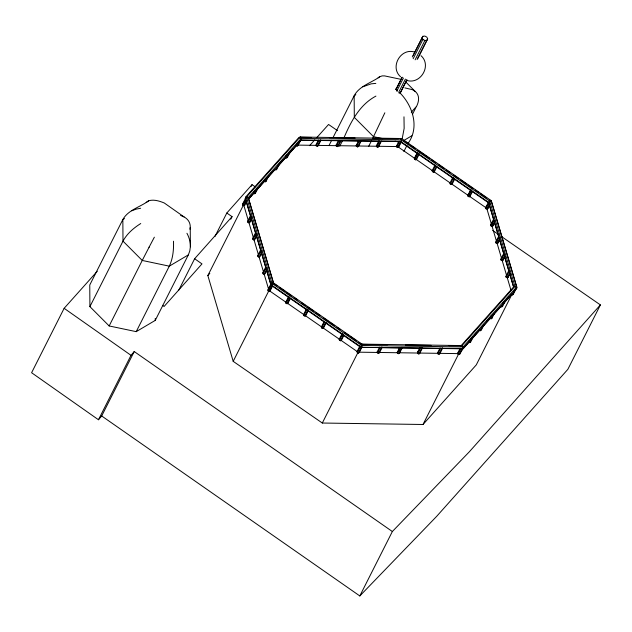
<?xml version="1.0" encoding="UTF-8"?>
<svg xmlns="http://www.w3.org/2000/svg" width="632" height="632" viewBox="0 0 632 632"><rect width="100%" height="100%" fill="white"/><g stroke="black" fill="none" stroke-linecap="round" stroke-linejoin="round"><path stroke-width="0.95" d="M360.477 347.126L362.255 344.322L273.127 282.638L272.281 283.578L271.341 285.443L360.477 347.126L361.322 346.178M490.874 200.399L490.037 201.339L400.909 139.656L401.755 138.716L490.874 200.399L490.835 200.85L489.215 199.728M362.207 344.78L362.255 344.322M401.707 139.174L401.755 138.716M190.374 246.78L189.782 250.999L188.328 254.901L155.243 320.4L136.22 331.65L109.162 325.954L89.91 306.631L89.76 285.016L122.845 219.525C128.241 209.8 140.288 207.106 148.686 200.786C153.774 199.175 159.627 201.079 164.288 202.998L184.07 216.926A38.062 19.75 -24.2 0 1 190.24 227.496L190.374 246.78A38.212 26.544 26.6 0 0 186.946 233.263M361.765 347.079L361.63 344.116L462.332 345.578L462.727 346.936L462.458 348.548L361.093 347.331L461.787 348.793L463.469 348.161L516.747 288.548L516.51 287.133L515.104 286.154L461.826 345.767L463.24 346.747L463.469 348.161M189.932 229.242L190.232 227.504M402.268 138.321L404.148 128.367L403.982 116.825M407.869 143.614C419.948 127.506 412.688 105.465 399.566 92.493M384.849 112.796L372.675 138.44M97.265 271.247L64.14 308.313L31.6 372.73L98.466 419.751L101.689 415.974L134.229 351.55L392.353 531.52L469.221 451.912L600.4 304.916L501.555 236.589M89.91 306.631L122.995 241.14C127.008 233.65 133.652 227.994 140.746 223.53M109.162 325.954L142.24 260.455L122.995 241.14L122.845 219.525L124.496 218.546M136.22 331.65L169.297 266.159C172.986 258.425 173.8 249.68 173.492 241.219M98.466 419.751L131.006 355.326L134.229 351.55M178.801 290.08L194.632 258.741L232.062 216.634L226.809 213.023L252.034 184.67L255.233 186.827M214.935 236.526L226.809 213.023M230.743 219.249L232.062 216.634M251.157 186.408L252.034 184.67M246.78 201.158L244.742 205.179L243.936 205.661L242.822 205.187L242.522 204.239L245.366 198.598M244.955 200.542L243.328 203.757L242.522 204.239M242.822 205.187L246.077 198.748M503.538 303.581L512.086 294.014L476.291 364.877L423.013 424.491L322.312 423.029L233.192 361.338L207.841 275.568L243.636 204.705L248.368 220.734M243.936 205.661L246.377 200.826M253.89 192.46L254.704 190.848M253.479 193.266L254.593 193.732L257.034 188.905M254.593 193.732L255.399 193.258L258.251 187.617M264.547 180.531L265.361 178.927M264.137 181.337L265.243 181.811L267.684 176.984M265.243 181.811L266.056 181.337L268.908 175.696M251.852 218.309L249.814 222.338L249.008 222.82L247.894 222.345L247.586 221.39L250.438 215.757M247.894 222.345L251.149 215.899M249.008 222.82L251.449 217.985M274.786 169.416L275.908 169.89L278.752 164.257M279.968 162.969L276.713 169.416L275.908 169.89M286.264 155.883L285.451 157.494L286.565 157.968L287.37 157.487L290.625 151.048M286.565 157.968L289.409 152.328M296.108 145.573L297.214 146.047L299.655 141.213M300.872 139.925L298.028 145.565L297.214 146.047M256.924 235.46L254.886 239.488L254.072 239.97L252.966 239.496L252.658 238.548L255.51 232.908M252.966 239.496L256.221 233.05M254.072 239.97L256.513 235.136M261.996 252.618L259.957 256.647L259.144 257.129L258.038 256.647L257.73 255.699L260.574 250.067M258.038 256.647L261.285 250.209M259.144 257.129L261.585 252.294M318.378 140.083L315.937 144.918L316.245 145.866L317.351 146.34L318.165 145.858L321.009 140.217M316.245 145.866L319.089 140.225M317.351 146.34L320.606 139.893M267.06 269.769L265.029 273.798L264.216 274.272L263.102 273.806L262.801 272.858L265.653 267.218M263.102 273.806L266.356 267.36M329.019 145.534L331.666 140.296M332.985 137.673L354.157 95.756C359.355 85.905 371.221 82.926 379.706 76.788L382.131 75.895L384.58 75.895L401.802 79.521M264.216 274.272L266.657 269.445M341.146 140.517L338.302 146.15L337.496 146.632L336.382 146.158L336.074 145.202L338.515 140.375M336.382 146.158L339.226 140.525M337.496 146.632L340.34 140.991M339.755 146.19L342.402 140.952M343.729 138.329C350.768 121.936 359.474 104.817 375.922 96.096M272.534 286.122L270.093 290.957L269.287 291.431L268.173 290.957L267.873 290.009L270.717 284.368M267.873 290.009L268.679 289.527L270.709 285.506M268.173 290.957L271.428 284.519L271.128 283.563M233.192 361.338L268.987 290.475M269.287 291.431L272.542 284.993M361.291 140.81L358.439 146.45L357.633 146.924L356.519 146.45L356.211 145.502L358.652 140.667M356.519 146.45L359.363 140.817M357.633 146.924L360.888 140.486M290.365 298.462L287.923 303.289L287.118 303.771L285.996 303.297L285.696 302.349L288.548 296.708M286.912 301.061L288.54 297.846M285.996 303.297L289.251 296.858M287.118 303.771L289.962 298.13M395.932 89.436L402.134 77.159M412.317 56.991L422.879 36.293L424.846 36.056L426.829 37.13L427.659 38.876L417.918 58.168M396.746 88.03L402.055 77.507M413.131 55.584L422.879 36.293M368.709 146.292L371.355 141.055M396.762 91.19L403.406 78.036M413.154 58.744L422.895 39.453L422.065 37.707M398.745 92.256L405.389 79.103M415.129 59.819L424.878 40.527L426.853 40.282L427.659 38.876M398.958 93.054L400.277 92.896L406.921 79.743M417.112 59.574L426.853 40.282M406.842 80.09L400.277 92.896M381.428 141.102L378.584 146.735L377.77 147.216L376.664 146.743L376.356 145.795L378.797 140.96M378.797 142.089L377.17 145.313L376.356 145.795M376.664 146.743L379.508 141.102M377.77 147.216L380.614 141.576M306.37 309.048L303.526 314.681L303.826 315.637L304.94 316.103L305.746 315.629L308.187 310.794M303.826 315.637L307.081 309.19M304.94 316.103L308.195 309.664M412.459 114.313L416.425 106.453L411.298 112.196M401.162 142.2L398.721 147.027L397.907 147.509L396.801 147.035L396.493 146.087L398.926 141.252M396.801 147.035L399.645 141.402M397.907 147.509L401.162 141.07M398.413 146.758L400.617 142.39M403.903 151.467L406.984 145.36M326.42 322.328L323.576 327.961L322.77 328.442L321.649 327.969L321.348 327.021L324.192 321.38M321.649 327.969L324.5 322.328M322.77 328.442L325.614 322.802M419.395 153.726L416.543 159.367L415.73 159.849L414.624 159.375L414.316 158.427L417.167 152.786M417.57 153.11L415.129 157.945L414.316 158.427M414.624 159.375L417.878 152.928M415.73 159.849L418.582 154.208M343.84 335.466L341.399 340.3L340.593 340.774L339.479 340.308L339.179 339.352L342.023 333.72M339.479 340.308L342.734 333.862M340.593 340.774L343.437 335.142M436.815 166.872L434.374 171.699L433.56 172.18L432.446 171.707L432.146 170.759L434.99 165.126M432.446 171.707L435.701 165.268M433.56 172.18L436.404 166.548M359.845 346.052L357.001 351.692L357.301 352.64L358.415 353.114L359.221 352.632L362.073 347M357.301 352.64L360.556 346.202L361.67 346.668L358.415 353.114M322.312 423.029L358.107 352.166M454.637 179.212L452.196 184.038L451.39 184.52L450.276 184.046L449.968 183.098L452.812 177.458M450.276 184.046L453.531 177.608M451.39 184.52L454.234 178.888M382.21 347.292L379.366 352.933L378.552 353.407L377.438 352.94L377.138 351.985L379.579 347.15M377.438 352.94L380.29 347.3M378.552 353.407L381.807 346.968M472.459 191.543L470.018 196.378L469.213 196.852L468.099 196.386L467.798 195.438L470.643 189.798M469.007 194.15L470.635 190.927M468.099 196.386L471.353 189.948M469.213 196.852L472.057 191.22M402.347 347.584L399.503 353.225L398.689 353.699L397.575 353.233L397.275 352.277L399.716 347.45M399.708 348.58L398.081 351.803L397.275 352.277M397.575 353.233L400.427 347.592M398.689 353.699L401.944 347.26M491.467 224.265L487.011 209.184L485.921 208.718L485.621 207.77L488.062 202.935M487.651 204.871L485.621 207.77M485.921 208.718L488.773 203.085M489.476 204.357L487.035 209.192L487.849 208.71L489.887 204.681M422.492 347.877L419.64 353.517L418.834 353.991L417.72 353.517L417.412 352.569L419.853 347.742M419.451 349.678L417.412 352.569M417.72 353.517L420.572 347.884M418.834 353.991L422.089 347.553M494.951 221.84L492.921 225.869L492.107 226.351L491.001 225.877L490.685 224.921L493.94 218.482M492.723 222.03L490.685 224.921M491.001 225.877L493.845 220.236M492.107 226.351L494.548 221.516M442.629 348.169L439.785 353.809L438.979 354.283L437.858 353.809L437.557 352.861L439.998 348.027M437.858 353.809L440.709 348.177M438.979 354.283L442.226 347.845M500.023 238.991L497.984 243.02L497.179 243.502L496.065 243.028L495.764 242.08L499.019 235.633M496.065 243.028L498.909 237.395M497.179 243.502L499.62 238.667M505.094 256.15L503.056 260.179L502.25 260.653L501.137 260.187L500.828 259.231L504.083 252.792M501.137 260.187L503.981 254.546M502.25 260.653L504.692 255.826M462.363 348.137L463.169 347.655L459.922 354.102L459.108 354.576L457.995 354.11L457.694 353.154L460.136 348.327M457.995 354.11L460.847 348.469M423.013 424.491L458.366 354.505M459.108 354.576L461.96 348.943M469.465 340.569L468.652 342.181L469.766 342.663L470.579 342.181L473.423 336.54M469.766 342.663L472.207 337.828M510.158 273.308L508.128 277.329L507.314 277.811L506.2 277.337L505.9 276.389L509.155 269.943M506.2 277.337L509.052 271.705M479.309 330.26L480.423 330.733L482.864 325.899M507.314 277.811L509.755 272.977M484.08 324.611L481.236 330.252L480.423 330.733M491.183 315.921L489.966 318.338L491.08 318.812L491.886 318.331L494.327 313.504M491.08 318.812L493.521 313.978M500.615 306.409L501.729 306.891L504.17 302.057M501.729 306.891L502.543 306.409L505.395 300.769M101.689 415.974L359.813 595.944L392.353 531.52M511.272 294.496L512.386 294.962L514.827 290.135M512.386 294.962L513.2 294.48L516.455 288.042L516.147 287.094M600.4 304.916L567.86 369.333L436.68 516.336L359.813 595.944M149.026 247.294L154.358 237.19M490.037 201.339L489.144 202.746L400.017 141.062L399.969 141.513L489.097 203.204M259.562 186.266L261.498 184.078M270.504 173.887L271.792 172.433M280.15 162.969L282.725 160.054M291.083 150.59L292.371 149.136M246.654 196.852L299.931 137.231L301.338 138.21L301.575 139.625L248.297 199.246L248.06 197.824L246.654 196.852L245.477 197.287L298.754 137.673L299.931 137.231M248.06 197.824L301.338 138.21M248.439 198.211L251.07 195.272M253.701 192.326L255.02 190.856M264.223 180.555L266.854 177.608M280.008 162.89L282.638 159.943M285.933 156.262L287.244 154.793M296.455 144.491L299.086 141.544M248.897 198.819L254.159 192.934M256.134 190.722L264.682 181.155M267.976 177.474L275.204 169.384M277.835 166.437L285.727 157.605M288.358 154.666L296.258 145.834M207.841 275.568L209.816 273.364M460.649 346.21L513.927 286.596M463.24 346.747L516.51 287.133M470.848 339.036L472.823 336.832M474.798 334.62L476.765 332.416M486.632 321.372L488.607 319.168M490.582 316.956L492.557 314.752M503.08 302.973L504.391 301.503M507.022 298.557L508.341 297.087M460.128 352.158L469.331 341.849M471.962 338.91L479.854 330.078M481.829 327.866L490.385 318.299M491.696 316.829L500.907 306.528M309.585 145.668L314.823 139.822M316.79 137.626L328.569 124.472L337.504 130.642M245.295 198.243L270.693 284.013L245.295 198.243L246.559 197.326L248.155 197.35L273.506 283.12L271.91 283.097L270.638 284.013L270.97 284.953M146.182 202.43L148.686 200.786M355.816 94.776L354.157 95.756L354.315 117.37L373.559 136.694L382.889 138.653M299.047 138.179L299.86 137.697M245.777 197.792L246.583 197.318L271.91 283.097M336.074 145.202L336.88 144.728M356.211 145.502L357.025 145.02M188.328 254.901L169.297 266.159L142.24 260.455M247.586 221.39L248.4 220.916M403.824 140.494L411.843 135.754M396.493 146.087L397.299 145.605M252.658 238.548L253.472 238.067M257.73 255.699L258.543 255.217M432.146 170.759L432.952 170.277M262.801 272.858L263.607 272.376M449.968 183.098L450.782 182.616M285.696 302.349L286.501 301.867M467.798 195.438L468.604 194.956M321.348 327.021L322.154 326.539M495.764 242.08L496.57 241.598M339.179 339.352L339.984 338.878M500.828 259.231L501.634 258.757M377.138 351.985L377.944 351.503M505.9 276.389L506.706 275.908M515.641 288.524L516.455 288.042M437.557 352.861L438.363 352.387M457.694 353.154L458.5 352.68M362.752 86.813L371.134 83.851L375.827 83.392M131.74 210.819L135.959 209.176L140.636 208.244M400.459 138.756L401.13 138.503L401.533 139.87L300.84 138.4L300.437 137.041L299.766 137.294L311.608 137.468M300.437 137.041L401.13 138.503M329.375 137.721L355.05 138.1M372.817 138.353L398.484 138.732M300.571 140.012L401.265 141.473L300.887 140.272M296.914 145.091L316.656 145.384M318.631 145.407L397.607 146.561M491.254 200.881L489.658 200.858L515.009 286.628L516.605 286.652L516.937 287.592L491.585 201.821L491.254 200.881L516.605 286.652M361.946 344.377L387.621 344.756M405.389 345.009L431.056 345.38M448.823 345.641L461.66 345.822M362.033 345.475L462.727 346.936M359.095 352.182L397.599 352.735M399.574 352.767L458.808 353.628M404.899 87.903L412.427 89.681L415.161 91.411A37.809 18.328 -28.1 0 1 416.52 106.437M414.742 52.116C400.886 47.416 389.502 67.071 400.554 76.772M406.013 80.13C420.027 85.573 432.328 65.657 420.967 55.648M395.016 141.213L398.752 141.995M180.578 215.441L184.07 216.926M422.895 39.453L424.878 40.527M403.327 140.296L408.999 144.222M410.618 145.344L415.477 148.702M417.91 150.384L429.254 158.237M431.688 159.92L435.732 162.724M438.979 164.968L443.838 168.333M446.271 170.016L450.316 172.812M453.563 175.056L458.421 178.422M460.854 180.104L466.527 184.03M468.146 185.152L473.005 188.518M475.438 190.2L478.677 192.444M480.296 193.566L486.782 198.053M398.421 147.122L414.624 158.332M416.243 159.454L432.446 170.672M434.066 171.793L450.276 183.004M451.896 184.125L485.921 207.683M492.644 230.427L498.316 234.346M273.079 283.097L277.132 285.901M279.565 287.584L285.237 291.51M286.857 292.632L291.715 295.997M294.149 297.68L297.388 299.923M301.44 302.72L305.493 305.525M307.113 306.646L313.591 311.134M316.024 312.816L320.076 315.621M323.315 317.864L328.182 321.23M329.801 322.352L334.66 325.717M337.093 327.4L340.332 329.643M344.385 332.448L348.437 335.244M350.057 336.366L356.535 340.853M358.968 342.536L361.401 344.219M272.281 283.578L361.417 345.262M271.397 284.985L360.524 346.668M269.793 291.036L303.826 314.594M305.446 315.716L339.471 339.266M341.098 340.387L357.301 351.605M194.632 258.741L201.987 263.9L164.091 306.465L162.479 305.327M64.14 308.313L131.006 355.326M397.496 90.518L395.711 88.93L397.481 91.047M405.736 81.955L415.161 91.411M487.541 207.762L487.849 208.71M492.612 224.921L492.921 225.869M512.892 293.532L513.2 294.48M434.066 170.751L434.374 171.699M416.235 158.419L416.543 159.367M378.276 145.787L378.584 146.735M419.34 352.569L419.64 353.517M265.748 180.389L266.056 181.337M502.243 305.454L502.543 306.409M358.139 145.494L358.439 146.45M323.268 327.013L323.576 327.961M249.514 221.382L249.814 222.338M497.684 242.072L497.984 243.02M502.756 259.223L503.056 260.179M507.82 276.382L508.128 277.329M491.585 317.382L491.886 318.331M398.421 146.079L398.721 147.027M255.099 192.31L255.399 193.258M244.442 204.231L244.742 205.179M488.718 202.722L513.516 286.604M488.394 201.774L513.745 287.552M492.028 226.145L496.483 241.227M497.044 243.115L501.5 258.196M502.061 260.084L506.516 275.165M507.069 277.045L510.972 290.246M248.487 198.29L273.553 283.12M248.929 222.614L253.385 237.695M253.946 239.583L258.401 254.664M258.954 256.545L263.418 271.626M263.971 273.514L268.703 289.535M155.227 318.465L155.243 320.4M378.118 77.839A40.606 17.285 87.6 0 1 379.698 76.764M142.453 260.076A40.33 0.885 -61.9 0 1 149.184 247.033"/></g></svg>
